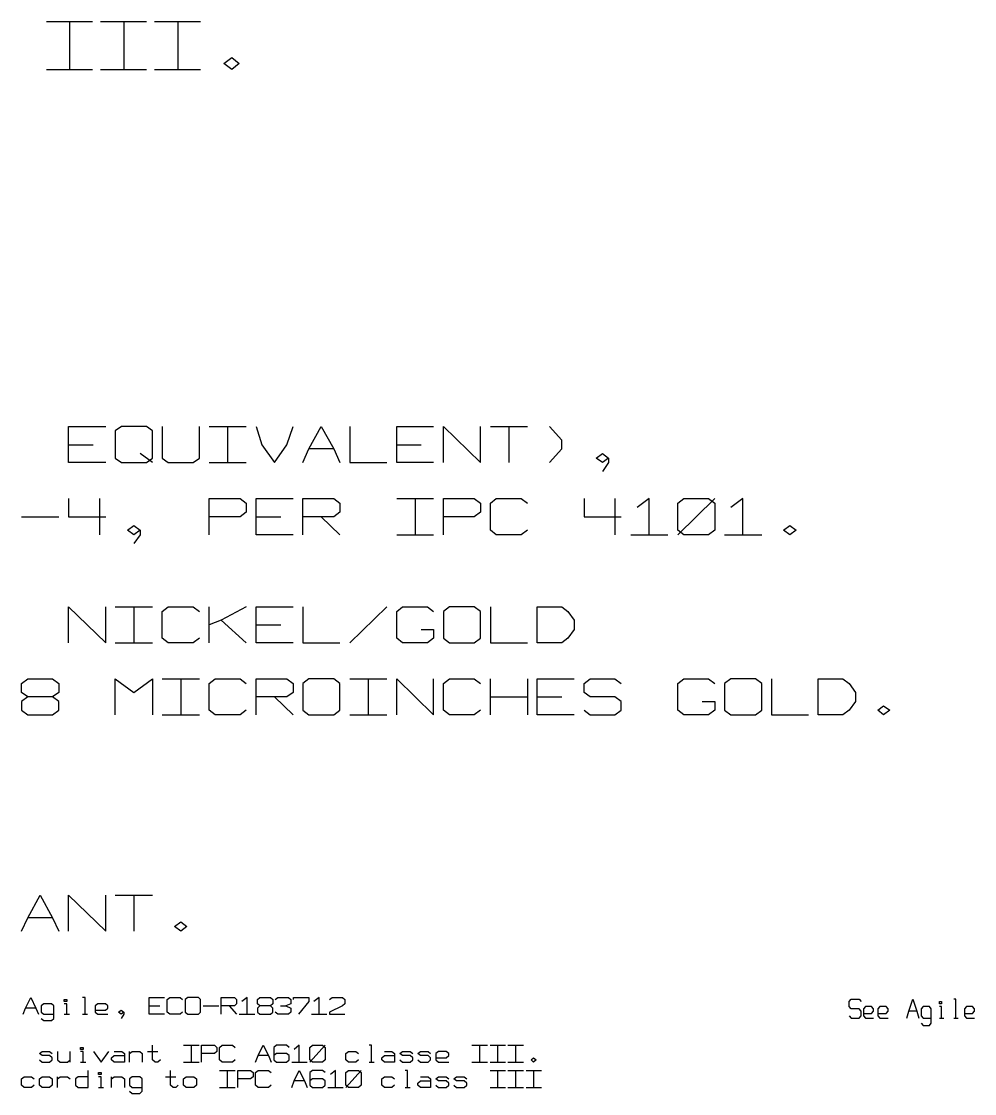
# Model space of a CAD drawing. Extents: x 0 to 1189, y 35 to 806.
# Drawn here: x 682.2 to 754.9, y 279.6 to 361.4 of the extents above; entities that cross this region are included whole.
import ezdxf

# ---------------------------------------------------------------- set-up
doc = ezdxf.new("R2010")
doc.units = 0
doc.layers.add('1', color=1, linetype='CONTINUOUS')

msp = doc.modelspace()

# ---------------------------------------------------------------- linework, layer by layer
at = {"layer": '1'}
for p, q in [((684.1, 361.45), (687.62, 361.45)), ((685.87, 361.45), (685.87, 357.78)), ((688.22, 361.45), (691.75, 361.45)), ((690, 361.45), (690, 357.78)), ((692.35, 361.45), (695.87, 361.45)), ((694.12, 361.45), (694.12, 357.78)), ((697.65, 358.25), (698.25, 358.7)), ((698.25, 358.7), (698.82, 358.25)), ((684.1, 357.78), (687.62, 357.78)), ((688.22, 357.78), (691.75, 357.78)), ((692.35, 357.78), (695.87, 357.78)), ((698.25, 357.78), (697.65, 358.25)), ((698.82, 358.25), (698.25, 357.78)), ((685.78, 327.78), (685.78, 330.53)), ((685.78, 330.53), (688.63, 330.53)), ((689.83, 330.53), (689.35, 330.2)), ((689.35, 330.2), (689.35, 328.13)), ((691.73, 330.53), (689.83, 330.53)), ((692.2, 330.2), (691.73, 330.53)), ((692.2, 328.13), (692.2, 330.2)), ((692.93, 330.53), (692.93, 328.13)), ((695.78, 328.13), (695.78, 330.53)), ((696.53, 330.53), (699.35, 330.53)), ((697.93, 330.53), (697.93, 327.78)), ((700.1, 330.53), (700.55, 329.15)), ((702.45, 329.15), (702.93, 330.53)), ((704.13, 328.83), (705.08, 330.53)), ((705.08, 330.53), (706.03, 328.83)), ((707.25, 330.53), (707.25, 327.78)), ((710.83, 327.78), (710.83, 330.53)), ((710.83, 330.53), (713.65, 330.53)), ((714.4, 327.78), (714.4, 330.53)), ((714.4, 330.53), (717.23, 327.78)), ((717.23, 327.78), (717.23, 330.53)), ((717.98, 330.53), (720.8, 330.53)), ((719.38, 330.53), (719.38, 327.78)), ((723.43, 329.5), (722.48, 330.53)), ((685.78, 329.15), (687.68, 329.15)), ((700.55, 329.15), (701.5, 327.78)), ((701.5, 327.78), (702.45, 329.15)), ((710.83, 329.15), (712.7, 329.15)), ((723.43, 328.83), (723.43, 329.5)), ((689.35, 328.13), (689.83, 327.78)), ((692.2, 327.78), (691.25, 328.48)), ((691.73, 327.78), (692.2, 328.13)), ((692.93, 328.13), (693.4, 327.78)), ((695.3, 327.78), (695.78, 328.13)), ((703.68, 327.78), (704.13, 328.83)), ((706.03, 328.83), (704.13, 328.83)), ((706.03, 328.83), (706.5, 327.78)), ((722.48, 327.78), (723.43, 328.83)), ((726.05, 328.13), (726.53, 328.48)), ((726.53, 327.78), (726.05, 328.13)), ((726.53, 328.48), (727, 328.13)), ((727, 328.13), (726.53, 327.78)), ((727, 328.13), (727, 327.78)), ((688.63, 327.78), (685.78, 327.78)), ((689.83, 327.78), (691.73, 327.78)), ((693.4, 327.78), (695.3, 327.78)), ((696.53, 327.78), (699.35, 327.78)), ((707.25, 327.78), (710.08, 327.78)), ((713.65, 327.78), (710.83, 327.78)), ((727, 327.78), (726.53, 327.1)), ((685.78, 325.03), (685.78, 323.65)), ((688.15, 325.03), (688.15, 322.28)), ((696.53, 322.28), (696.53, 325.03)), ((696.53, 325.03), (698.88, 325.03)), ((698.88, 325.03), (699.35, 324.68)), ((700.1, 322.28), (700.1, 325.03)), ((700.1, 325.03), (702.93, 325.03)), ((703.68, 322.28), (703.68, 325.03)), ((703.68, 325.03), (706.03, 325.03)), ((706.03, 325.03), (706.5, 324.68)), ((710.83, 325.03), (713.65, 325.03)), ((712.23, 325.03), (712.23, 322.28)), ((714.4, 322.28), (714.4, 325.03)), ((714.4, 325.03), (716.75, 325.03)), ((716.75, 325.03), (717.23, 324.68)), ((717.98, 324.68), (718.43, 325.03)), ((718.43, 325.03), (720.33, 325.03)), ((720.33, 325.03), (720.8, 324.68)), ((725.13, 325.03), (725.13, 323.65)), ((727.48, 325.03), (727.48, 322.28)), ((730.1, 325.03), (729.18, 324.35)), ((730.1, 322.28), (730.1, 325.03)), ((732.28, 324.68), (732.75, 325.03)), ((732.28, 322.28), (735.1, 325.03)), ((732.75, 325.03), (734.63, 325.03)), ((734.63, 325.03), (735.1, 324.68)), ((737.25, 325.03), (736.33, 324.35)), ((737.25, 322.28), (737.25, 325.03)), ((699.35, 324.68), (699.35, 324)), ((706.5, 324.68), (706.5, 324)), ((717.23, 324.68), (717.23, 324)), ((717.98, 322.63), (717.98, 324.68)), ((732.28, 322.63), (732.28, 324.68)), ((735.1, 324.68), (735.1, 322.63)), ((682.2, 323.65), (685.05, 323.65)), ((685.78, 323.65), (688.63, 323.65)), ((698.88, 323.65), (696.53, 323.65)), ((699.35, 324), (698.88, 323.65)), ((700.1, 323.65), (701.98, 323.65)), ((706.03, 323.65), (703.68, 323.65)), ((705.08, 323.65), (706.5, 322.28)), ((706.5, 324), (706.03, 323.65)), ((716.75, 323.65), (714.4, 323.65)), ((717.23, 324), (716.75, 323.65)), ((725.13, 323.65), (727.95, 323.65)), ((690.3, 322.63), (690.78, 322.98)), ((690.78, 322.28), (690.3, 322.63)), ((690.78, 322.98), (691.25, 322.63)), ((691.25, 322.63), (690.78, 322.28)), ((691.25, 322.63), (691.25, 322.28)), ((718.43, 322.28), (717.98, 322.63)), ((720.8, 322.63), (720.33, 322.28)), ((732.75, 322.28), (732.28, 322.63)), ((735.1, 322.63), (734.63, 322.28)), ((740.35, 322.63), (740.83, 322.98)), ((740.83, 322.28), (740.35, 322.63)), ((740.83, 322.98), (741.3, 322.63)), ((741.3, 322.63), (740.83, 322.28)), ((691.25, 322.28), (690.78, 321.6)), ((702.93, 322.28), (700.1, 322.28)), ((710.83, 322.28), (713.65, 322.28)), ((720.33, 322.28), (718.43, 322.28)), ((728.7, 322.28), (731.53, 322.28)), ((734.63, 322.28), (732.75, 322.28)), ((735.85, 322.28), (738.68, 322.28)), ((685.78, 314.03), (685.78, 316.78)), ((685.78, 316.78), (688.63, 314.03)), ((688.63, 314.03), (688.63, 316.78)), ((689.35, 316.78), (692.2, 316.78)), ((690.78, 316.78), (690.78, 314.03)), ((692.93, 316.43), (693.4, 316.78)), ((693.4, 316.78), (695.3, 316.78)), ((695.3, 316.78), (695.78, 316.43)), ((696.53, 314.03), (696.53, 316.78)), ((699.35, 316.78), (697.45, 315.75)), ((700.1, 314.03), (700.1, 316.78)), ((700.1, 316.78), (702.93, 316.78)), ((703.68, 316.78), (703.68, 314.03)), ((707.25, 314.03), (710.08, 316.78)), ((710.83, 316.43), (711.28, 316.78)), ((711.28, 316.78), (713.18, 316.78)), ((713.18, 316.78), (713.65, 316.43)), ((714.85, 316.78), (714.4, 316.43)), ((716.75, 316.78), (714.85, 316.78)), ((717.23, 316.43), (716.75, 316.78)), ((717.98, 316.78), (717.98, 314.03)), ((721.55, 314.03), (721.55, 316.78)), ((721.55, 316.78), (723.43, 316.78)), ((723.43, 316.78), (723.9, 316.43)), ((692.93, 314.38), (692.93, 316.43)), ((710.83, 314.38), (710.83, 316.43)), ((714.4, 316.43), (714.4, 314.38)), ((717.23, 314.38), (717.23, 316.43)), ((723.9, 316.43), (724.38, 315.75)), ((697.45, 315.75), (696.53, 315.4)), ((697.45, 315.75), (699.35, 314.03)), ((700.1, 315.4), (701.98, 315.4)), ((712.7, 315.05), (713.65, 315.05)), ((713.65, 315.05), (713.65, 314.38)), ((724.38, 315.05), (723.9, 314.38)), ((724.38, 315.75), (724.38, 315.05)), ((693.4, 314.03), (692.93, 314.38)), ((695.78, 314.38), (695.3, 314.03)), ((711.28, 314.03), (710.83, 314.38)), ((713.65, 314.38), (713.18, 314.03)), ((714.4, 314.38), (714.85, 314.03)), ((716.75, 314.03), (717.23, 314.38)), ((723.9, 314.38), (723.43, 314.03)), ((689.35, 314.03), (692.2, 314.03)), ((695.3, 314.03), (693.4, 314.03)), ((702.93, 314.03), (700.1, 314.03)), ((703.68, 314.03), (706.5, 314.03)), ((713.18, 314.03), (711.28, 314.03)), ((714.85, 314.03), (716.75, 314.03)), ((717.98, 314.03), (720.8, 314.03)), ((723.43, 314.03), (721.55, 314.03)), ((682.2, 310.93), (682.68, 311.28)), ((682.2, 310.25), (682.2, 310.93)), ((682.68, 311.28), (684.58, 311.28)), ((684.58, 311.28), (685.05, 310.93)), ((685.05, 310.93), (685.05, 310.25)), ((689.35, 308.53), (689.35, 311.28)), ((689.35, 311.28), (690.78, 310.25)), ((690.78, 310.25), (692.2, 311.28)), ((692.2, 311.28), (692.2, 308.53)), ((692.93, 311.28), (695.78, 311.28)), ((694.35, 311.28), (694.35, 308.53)), ((696.53, 310.93), (696.98, 311.28)), ((696.53, 308.88), (696.53, 310.93)), ((696.98, 311.28), (698.88, 311.28)), ((698.88, 311.28), (699.35, 310.93)), ((700.1, 308.53), (700.1, 311.28)), ((700.1, 311.28), (702.45, 311.28)), ((702.45, 311.28), (702.93, 310.93)), ((702.93, 310.93), (702.93, 310.25)), ((704.13, 311.28), (703.68, 310.93)), ((703.68, 310.93), (703.68, 308.88)), ((706.03, 311.28), (704.13, 311.28)), ((706.5, 310.93), (706.03, 311.28)), ((706.5, 308.88), (706.5, 310.93)), ((707.25, 311.28), (710.08, 311.28)), ((708.65, 311.28), (708.65, 308.53)), ((710.83, 308.53), (710.83, 311.28)), ((710.83, 311.28), (713.65, 308.53)), ((713.65, 308.53), (713.65, 311.28)), ((714.4, 310.93), (714.85, 311.28)), ((714.4, 308.88), (714.4, 310.93)), ((714.85, 311.28), (716.75, 311.28)), ((716.75, 311.28), (717.23, 310.93)), ((717.98, 308.53), (717.98, 311.28)), ((720.8, 311.28), (720.8, 308.53)), ((721.55, 308.53), (721.55, 311.28)), ((721.55, 311.28), (724.38, 311.28)), ((725.13, 310.93), (725.6, 311.28)), ((725.13, 310.25), (725.13, 310.93)), ((725.6, 311.28), (727.48, 311.28)), ((727.48, 311.28), (727.95, 310.93)), ((732.28, 310.93), (732.75, 311.28)), ((732.28, 308.88), (732.28, 310.93)), ((732.75, 311.28), (734.63, 311.28)), ((734.63, 311.28), (735.1, 310.93)), ((736.33, 311.28), (735.85, 310.93)), ((735.85, 310.93), (735.85, 308.88)), ((738.2, 311.28), (736.33, 311.28)), ((738.68, 310.93), (738.2, 311.28)), ((738.68, 308.88), (738.68, 310.93)), ((739.43, 311.28), (739.43, 308.53)), ((743, 308.53), (743, 311.28)), ((743, 311.28), (744.88, 311.28)), ((744.88, 311.28), (745.35, 310.93)), ((745.35, 310.93), (745.83, 310.25)), ((682.68, 309.9), (682.2, 310.25)), ((685.05, 310.25), (684.58, 309.9)), ((702.93, 310.25), (702.45, 309.9)), ((725.6, 309.9), (725.13, 310.25)), ((745.83, 310.25), (745.83, 309.55)), ((682.68, 309.9), (682.2, 309.55)), ((682.2, 309.55), (682.2, 308.88)), ((684.58, 309.9), (682.68, 309.9)), ((685.05, 309.55), (684.58, 309.9)), ((685.05, 308.88), (685.05, 309.55)), ((702.45, 309.9), (700.1, 309.9)), ((701.5, 309.9), (702.93, 308.53)), ((717.98, 309.9), (720.8, 309.9)), ((721.55, 309.9), (723.43, 309.9)), ((727.48, 309.9), (725.6, 309.9)), ((727.95, 309.55), (727.48, 309.9)), ((727.95, 308.88), (727.95, 309.55)), ((734.15, 309.55), (735.1, 309.55)), ((735.1, 309.55), (735.1, 308.88)), ((745.83, 309.55), (745.35, 308.88)), ((682.2, 308.88), (682.68, 308.53)), ((682.68, 308.53), (684.58, 308.53)), ((684.58, 308.53), (685.05, 308.88)), ((692.93, 308.53), (695.78, 308.53)), ((696.98, 308.53), (696.53, 308.88)), ((698.88, 308.53), (696.98, 308.53)), ((699.35, 308.88), (698.88, 308.53)), ((703.68, 308.88), (704.13, 308.53)), ((704.13, 308.53), (706.03, 308.53)), ((706.03, 308.53), (706.5, 308.88)), ((707.25, 308.53), (710.08, 308.53)), ((714.85, 308.53), (714.4, 308.88)), ((716.75, 308.53), (714.85, 308.53)), ((717.23, 308.88), (716.75, 308.53)), ((724.38, 308.53), (721.55, 308.53)), ((725.13, 308.88), (725.6, 308.53)), ((725.6, 308.53), (727.48, 308.53)), ((727.48, 308.53), (727.95, 308.88)), ((732.75, 308.53), (732.28, 308.88)), ((734.63, 308.53), (732.75, 308.53)), ((735.1, 308.88), (734.63, 308.53)), ((735.85, 308.88), (736.33, 308.53)), ((736.33, 308.53), (738.2, 308.53)), ((738.2, 308.53), (738.68, 308.88)), ((739.43, 308.53), (742.25, 308.53)), ((744.88, 308.53), (743, 308.53)), ((745.35, 308.88), (744.88, 308.53)), ((747.53, 308.88), (747.98, 309.23)), ((747.98, 308.53), (747.53, 308.88)), ((747.98, 309.23), (748.45, 308.88)), ((748.45, 308.88), (747.98, 308.53)), ((682.68, 293.05), (683.63, 294.78)), ((683.63, 294.78), (684.58, 293.05)), ((685.78, 292.03), (685.78, 294.78)), ((685.78, 294.78), (688.63, 292.03)), ((688.63, 292.03), (688.63, 294.78)), ((689.35, 294.78), (692.2, 294.78)), ((690.78, 294.78), (690.78, 292.03)), ((682.2, 292.03), (682.68, 293.05)), ((684.58, 293.05), (682.68, 293.05)), ((684.58, 293.05), (685.05, 292.03)), ((693.88, 292.38), (694.35, 292.73)), ((694.35, 292.03), (693.88, 292.38)), ((694.35, 292.73), (694.83, 292.38)), ((694.83, 292.38), (694.35, 292.03)), ((682.52, 286.15), (682.92, 286.95)), ((682.92, 286.95), (683.3, 286.15)), ((683.9, 286.48), (683.7, 286.33)), ((684.5, 286.48), (683.9, 286.48)), ((684.67, 286.33), (684.5, 286.48)), ((685.47, 286.65), (685.47, 286.8)), ((685.47, 286.8), (685.67, 286.8)), ((685.67, 286.65), (685.47, 286.65)), ((685.67, 286.48), (685.47, 286.48)), ((685.67, 286.8), (685.67, 286.65)), ((685.67, 285.68), (685.67, 286.48)), ((687.05, 286.95), (686.85, 286.95)), ((687.05, 285.68), (687.05, 286.95)), ((688.02, 286.48), (687.82, 286.33)), ((688.62, 286.48), (688.02, 286.48)), ((688.8, 286.33), (688.62, 286.48)), ((691.95, 285.68), (691.95, 286.95)), ((691.95, 286.95), (693.12, 286.95)), ((693.32, 286.8), (693.52, 286.95)), ((693.32, 285.83), (693.32, 286.8)), ((693.52, 286.95), (694.32, 286.95)), ((694.32, 286.95), (694.5, 286.8)), ((694.9, 286.95), (694.7, 286.8)), ((694.7, 286.8), (694.7, 285.83)), ((695.7, 286.95), (694.9, 286.95)), ((695.87, 286.8), (695.7, 286.95)), ((695.87, 285.83), (695.87, 286.8)), ((697.45, 285.68), (697.45, 286.95)), ((697.45, 286.95), (698.45, 286.95)), ((698.45, 286.95), (698.62, 286.8)), ((698.62, 286.48), (698.45, 286.33)), ((698.62, 286.8), (698.62, 286.48)), ((699.42, 286.95), (699.02, 286.65)), ((699.42, 285.68), (699.42, 286.95)), ((700.2, 286.8), (700.4, 286.95)), ((700.2, 286.48), (700.2, 286.8)), ((700.4, 286.33), (700.2, 286.48)), ((700.4, 286.95), (701.2, 286.95)), ((701.2, 286.95), (701.37, 286.8)), ((701.37, 286.48), (701.2, 286.33)), ((701.37, 286.8), (701.37, 286.48)), ((701.57, 286.8), (701.77, 286.95)), ((701.77, 286.95), (702.57, 286.95)), ((702.75, 286.48), (702.37, 286.33)), ((702.57, 286.95), (702.75, 286.8)), ((702.75, 286.8), (702.75, 286.48)), ((702.95, 286.8), (702.95, 286.95)), ((702.95, 286.95), (704.12, 286.95)), ((704.12, 286.65), (703.35, 285.68)), ((704.12, 286.95), (704.12, 286.65)), ((704.92, 286.95), (704.52, 286.65)), ((704.92, 285.68), (704.92, 286.95)), ((705.7, 286.8), (705.9, 286.95)), ((705.9, 286.95), (706.7, 286.95)), ((706.7, 286.95), (706.87, 286.8)), ((706.87, 286.48), (706.7, 286.33)), ((706.87, 286.8), (706.87, 286.48)), ((745.35, 286.65), (745.5, 286.83)), ((745.35, 286.28), (745.35, 286.65)), ((745.5, 286.83), (746.12, 286.83)), ((746.12, 286.83), (746.27, 286.65)), ((749.9, 285.93), (750.2, 286.83)), ((750.2, 286.83), (750.52, 285.93)), ((752.25, 286.48), (752.25, 286.65)), ((752.25, 286.65), (752.4, 286.65)), ((752.4, 286.48), (752.25, 286.48)), ((752.4, 286.65), (752.4, 286.48)), ((753.5, 286.83), (753.35, 286.83)), ((753.5, 285.38), (753.5, 286.83)), ((682.32, 285.68), (682.52, 286.15)), ((683.3, 286.15), (682.52, 286.15)), ((683.3, 286.15), (683.5, 285.68)), ((683.7, 286.33), (683.7, 285.83)), ((683.7, 285.83), (683.9, 285.68)), ((683.9, 285.68), (684.67, 285.68)), ((684.67, 285.35), (684.67, 286.33)), ((685.47, 285.68), (685.87, 285.68)), ((686.85, 285.68), (687.25, 285.68)), ((687.82, 286.33), (687.82, 285.83)), ((687.82, 286), (688.62, 286)), ((687.82, 285.83), (688.02, 285.68)), ((688.02, 285.68), (688.8, 285.68)), ((688.62, 286), (688.8, 286.15)), ((688.8, 286.15), (688.8, 286.33)), ((689.6, 285.83), (689.8, 286)), ((689.8, 285.68), (689.6, 285.83)), ((689.8, 286), (690, 285.83)), ((690, 285.83), (689.8, 285.68)), ((690, 285.68), (689.8, 285.35)), ((690, 285.83), (690, 285.68)), ((691.95, 286.33), (692.75, 286.33)), ((693.12, 285.68), (691.95, 285.68)), ((693.52, 285.68), (693.32, 285.83)), ((694.32, 285.68), (693.52, 285.68)), ((694.5, 285.83), (694.32, 285.68)), ((694.7, 285.83), (694.9, 285.68)), ((694.9, 285.68), (695.7, 285.68)), ((695.7, 285.68), (695.87, 285.83)), ((696.07, 286.33), (697.25, 286.33)), ((698.45, 286.33), (697.45, 286.33)), ((698.05, 286.33), (698.62, 285.68)), ((698.82, 285.68), (700, 285.68)), ((700.4, 286.33), (700.2, 286.15)), ((700.2, 286.15), (700.2, 285.83)), ((700.2, 285.83), (700.4, 285.68)), ((701.2, 286.33), (700.4, 286.33)), ((700.4, 285.68), (701.2, 285.68)), ((701.37, 286.15), (701.2, 286.33)), ((701.2, 285.68), (701.37, 285.83)), ((701.37, 285.83), (701.37, 286.15)), ((701.77, 285.68), (701.57, 285.83)), ((702.57, 285.68), (701.77, 285.68)), ((701.97, 286.33), (702.37, 286.33)), ((702.37, 286.33), (702.75, 286.15)), ((702.75, 285.83), (702.57, 285.68)), ((702.75, 286.15), (702.75, 285.83)), ((704.32, 285.68), (705.5, 285.68)), ((706.7, 286.33), (705.7, 285.83)), ((705.7, 285.83), (705.7, 285.68)), ((705.7, 285.68), (706.87, 285.68)), ((745.5, 286.1), (745.35, 286.28)), ((746.12, 286.1), (745.5, 286.1)), ((746.27, 285.93), (746.12, 286.1)), ((746.27, 285.55), (746.27, 285.93)), ((746.6, 286.28), (746.45, 286.1)), ((746.45, 286.1), (746.45, 285.55)), ((746.45, 285.73), (747.07, 285.73)), ((747.07, 286.28), (746.6, 286.28)), ((747.22, 286.1), (747.07, 286.28)), ((747.07, 285.73), (747.22, 285.93)), ((747.22, 285.93), (747.22, 286.1)), ((747.7, 286.28), (747.55, 286.1)), ((747.55, 286.1), (747.55, 285.55)), ((747.55, 285.73), (748.17, 285.73)), ((748.17, 286.28), (747.7, 286.28)), ((748.32, 286.1), (748.17, 286.28)), ((748.17, 285.73), (748.32, 285.93)), ((748.32, 285.93), (748.32, 286.1)), ((749.75, 285.38), (749.9, 285.93)), ((750.52, 285.93), (749.9, 285.93)), ((750.52, 285.93), (750.67, 285.38)), ((751, 286.28), (750.85, 286.1)), ((750.85, 286.1), (750.85, 285.55)), ((751.47, 286.28), (751, 286.28)), ((751.62, 286.1), (751.47, 286.28)), ((751.62, 285), (751.62, 286.1)), ((752.4, 286.28), (752.25, 286.28)), ((752.4, 285.38), (752.4, 286.28)), ((754.3, 286.28), (754.15, 286.1)), ((754.15, 286.1), (754.15, 285.55)), ((754.15, 285.73), (754.77, 285.73)), ((754.77, 286.28), (754.3, 286.28)), ((754.92, 286.1), (754.77, 286.28)), ((754.77, 285.73), (754.92, 285.93)), ((754.92, 285.93), (754.92, 286.1)), ((683.7, 285.35), (683.9, 285.2)), ((683.9, 285.2), (684.5, 285.2)), ((684.5, 285.2), (684.67, 285.35)), ((745.35, 285.55), (745.5, 285.38)), ((745.5, 285.38), (746.12, 285.38)), ((746.12, 285.38), (746.27, 285.55)), ((746.45, 285.55), (746.6, 285.38)), ((746.6, 285.38), (747.22, 285.38)), ((747.55, 285.55), (747.7, 285.38)), ((747.7, 285.38), (748.32, 285.38)), ((750.85, 285.55), (751, 285.38)), ((750.85, 285), (751, 284.83)), ((751, 285.38), (751.62, 285.38)), ((751, 284.83), (751.47, 284.83)), ((751.47, 284.83), (751.62, 285)), ((752.25, 285.38), (752.57, 285.38)), ((753.35, 285.38), (753.67, 285.38)), ((754.15, 285.55), (754.3, 285.38)), ((754.3, 285.38), (754.92, 285.38)), ((686.7, 283), (686.7, 283.15)), ((686.7, 283.15), (686.9, 283.15)), ((686.9, 283.15), (686.9, 283)), ((692.2, 282.2), (692.2, 283.33)), ((694.57, 283.33), (695.75, 283.33)), ((695.15, 283.33), (695.15, 282.03)), ((695.95, 282.03), (695.95, 283.33)), ((695.95, 283.33), (696.92, 283.33)), ((696.92, 283.33), (697.12, 283.15)), ((697.12, 283.15), (697.12, 282.85)), ((697.32, 283.15), (697.52, 283.33)), ((697.32, 282.2), (697.32, 283.15)), ((697.52, 283.33), (698.3, 283.33)), ((698.3, 283.33), (698.5, 283.15)), ((700.27, 282.53), (700.65, 283.33)), ((700.65, 283.33), (701.05, 282.53)), ((701.65, 283.33), (701.45, 283.15)), ((701.45, 283.15), (701.45, 282.2)), ((702.42, 283.33), (701.65, 283.33)), ((702.62, 283.15), (702.42, 283.33)), ((703.4, 283.33), (703.02, 283)), ((703.4, 282.03), (703.4, 283.33)), ((704.2, 283.15), (704.4, 283.33)), ((704.2, 282.03), (705.37, 283.33)), ((704.2, 282.2), (704.2, 283.15)), ((704.4, 283.33), (705.17, 283.33)), ((705.17, 283.33), (705.37, 283.15)), ((705.37, 283.15), (705.37, 282.2)), ((708.9, 283.33), (708.72, 283.33)), ((708.9, 282.03), (708.9, 283.33)), ((716.57, 283.33), (717.75, 283.33)), ((717.15, 283.33), (717.15, 282.03)), ((717.95, 283.33), (719.12, 283.33)), ((718.52, 283.33), (718.52, 282.03)), ((719.32, 283.33), (720.5, 283.33)), ((719.9, 283.33), (719.9, 282.03)), ((683.57, 282.68), (683.77, 282.85)), ((683.77, 282.53), (683.57, 282.68)), ((683.77, 282.85), (684.35, 282.85)), ((684.35, 282.53), (683.77, 282.53)), ((684.35, 282.85), (684.55, 282.68)), ((684.55, 282.35), (684.35, 282.53)), ((684.55, 282.2), (684.55, 282.35)), ((684.95, 282.85), (684.95, 282.2)), ((685.92, 282.03), (685.92, 282.85)), ((686.9, 283), (686.7, 283)), ((686.9, 282.85), (686.7, 282.85)), ((686.9, 282.03), (686.9, 282.85)), ((687.7, 282.85), (688.27, 282.03)), ((688.27, 282.03), (688.87, 282.85)), ((689.07, 282.35), (689.27, 282.53)), ((689.07, 282.2), (689.07, 282.35)), ((689.27, 282.85), (689.85, 282.85)), ((689.27, 282.53), (690.05, 282.53)), ((689.85, 282.85), (690.05, 282.68)), ((690.05, 282.68), (690.05, 282.03)), ((690.45, 282.03), (690.45, 282.85)), ((690.45, 282.68), (690.65, 282.85)), ((690.65, 282.85), (691.22, 282.85)), ((691.22, 282.85), (691.42, 282.68)), ((691.42, 282.68), (691.42, 282.03)), ((691.82, 282.85), (692.6, 282.85)), ((696.92, 282.68), (695.95, 282.68)), ((697.12, 282.85), (696.92, 282.68)), ((700.07, 282.03), (700.27, 282.53)), ((701.05, 282.53), (700.27, 282.53)), ((701.05, 282.53), (701.25, 282.03)), ((701.65, 282.68), (701.45, 282.53)), ((702.42, 282.68), (701.65, 282.68)), ((702.62, 282.53), (702.42, 282.68)), ((702.62, 282.2), (702.62, 282.53)), ((706.95, 282.68), (707.15, 282.85)), ((706.95, 282.2), (706.95, 282.68)), ((707.15, 282.85), (707.72, 282.85)), ((707.72, 282.85), (707.92, 282.68)), ((709.7, 282.35), (709.9, 282.53)), ((709.7, 282.2), (709.7, 282.35)), ((709.9, 282.85), (710.47, 282.85)), ((709.9, 282.53), (710.67, 282.53)), ((710.47, 282.85), (710.67, 282.68)), ((710.67, 282.68), (710.67, 282.03)), ((711.07, 282.68), (711.27, 282.85)), ((711.27, 282.53), (711.07, 282.68)), ((711.27, 282.85), (711.85, 282.85)), ((711.85, 282.53), (711.27, 282.53)), ((711.85, 282.85), (712.05, 282.68)), ((712.05, 282.35), (711.85, 282.53)), ((712.05, 282.2), (712.05, 282.35)), ((712.45, 282.68), (712.65, 282.85)), ((712.65, 282.53), (712.45, 282.68)), ((712.65, 282.85), (713.22, 282.85)), ((713.22, 282.53), (712.65, 282.53)), ((713.22, 282.85), (713.42, 282.68)), ((713.42, 282.35), (713.22, 282.53)), ((713.42, 282.2), (713.42, 282.35)), ((714.02, 282.85), (713.82, 282.68)), ((713.82, 282.68), (713.82, 282.2)), ((713.82, 282.35), (714.6, 282.35)), ((714.6, 282.85), (714.02, 282.85)), ((714.8, 282.68), (714.6, 282.85)), ((714.6, 282.35), (714.8, 282.53)), ((714.8, 282.53), (714.8, 282.68)), ((721.1, 282.2), (721.27, 282.35)), ((721.27, 282.35), (721.47, 282.2)), ((683.57, 282.2), (683.77, 282.03)), ((683.77, 282.03), (684.35, 282.03)), ((684.35, 282.03), (684.55, 282.2)), ((684.95, 282.2), (685.15, 282.03)), ((685.15, 282.03), (685.72, 282.03)), ((685.72, 282.03), (685.92, 282.2)), ((686.7, 282.03), (687.1, 282.03)), ((689.27, 282.03), (689.07, 282.2)), ((690.05, 282.03), (689.27, 282.03)), ((692.4, 282.03), (692.2, 282.2)), ((692.6, 282.03), (692.4, 282.03)), ((692.8, 282.2), (692.6, 282.03)), ((694.57, 282.03), (695.75, 282.03)), ((697.52, 282.03), (697.32, 282.2)), ((698.3, 282.03), (697.52, 282.03)), ((698.5, 282.2), (698.3, 282.03)), ((701.45, 282.2), (701.65, 282.03)), ((701.65, 282.03), (702.42, 282.03)), ((702.42, 282.03), (702.62, 282.2)), ((702.82, 282.03), (704, 282.03)), ((704.4, 282.03), (704.2, 282.2)), ((705.17, 282.03), (704.4, 282.03)), ((705.37, 282.2), (705.17, 282.03)), ((707.15, 282.03), (706.95, 282.2)), ((707.72, 282.03), (707.15, 282.03)), ((707.92, 282.2), (707.72, 282.03)), ((708.72, 282.03), (709.1, 282.03)), ((709.9, 282.03), (709.7, 282.2)), ((710.67, 282.03), (709.9, 282.03)), ((711.07, 282.2), (711.27, 282.03)), ((711.27, 282.03), (711.85, 282.03)), ((711.85, 282.03), (712.05, 282.2)), ((712.45, 282.2), (712.65, 282.03)), ((712.65, 282.03), (713.22, 282.03)), ((713.22, 282.03), (713.42, 282.2)), ((713.82, 282.2), (714.02, 282.03)), ((714.02, 282.03), (714.8, 282.03)), ((716.57, 282.03), (717.75, 282.03)), ((717.95, 282.03), (719.12, 282.03)), ((719.32, 282.03), (720.5, 282.03)), ((721.27, 282.03), (721.1, 282.2)), ((721.47, 282.2), (721.27, 282.03)), ((682.2, 280.75), (682.4, 280.9)), ((682.2, 280.28), (682.2, 280.75)), ((682.4, 280.9), (682.97, 280.9)), ((682.97, 280.9), (683.17, 280.75)), ((683.57, 280.75), (683.77, 280.9)), ((683.57, 280.28), (683.57, 280.75)), ((683.77, 280.9), (684.35, 280.9)), ((684.35, 280.9), (684.55, 280.75)), ((684.55, 280.75), (684.55, 280.28)), ((684.95, 280.1), (684.95, 280.9)), ((684.95, 280.75), (685.15, 280.9)), ((685.15, 280.9), (685.72, 280.9)), ((685.72, 280.9), (685.92, 280.75)), ((686.52, 280.9), (686.32, 280.75)), ((686.32, 280.75), (686.32, 280.28)), ((687.3, 280.9), (686.52, 280.9)), ((687.3, 280.1), (687.3, 281.4)), ((688.07, 281.08), (688.07, 281.23)), ((688.07, 281.23), (688.27, 281.23)), ((688.27, 281.08), (688.07, 281.08)), ((688.27, 280.9), (688.07, 280.9)), ((688.27, 281.23), (688.27, 281.08)), ((688.27, 280.1), (688.27, 280.9)), ((689.07, 280.1), (689.07, 280.9)), ((689.07, 280.75), (689.27, 280.9)), ((689.27, 280.9), (689.85, 280.9)), ((689.85, 280.9), (690.05, 280.75)), ((690.05, 280.75), (690.05, 280.1)), ((690.65, 280.9), (690.45, 280.75)), ((690.45, 280.75), (690.45, 280.28)), ((691.22, 280.9), (690.65, 280.9)), ((691.42, 280.75), (691.22, 280.9)), ((691.42, 279.8), (691.42, 280.75)), ((693.2, 280.9), (693.97, 280.9)), ((693.57, 280.28), (693.57, 281.4)), ((694.57, 280.75), (694.77, 280.9)), ((694.57, 280.28), (694.57, 280.75)), ((694.77, 280.9), (695.35, 280.9)), ((695.35, 280.9), (695.55, 280.75)), ((695.55, 280.75), (695.55, 280.28)), ((697.32, 281.4), (698.5, 281.4)), ((697.9, 281.4), (697.9, 280.1)), ((698.7, 280.1), (698.7, 281.4)), ((698.7, 281.4), (699.67, 281.4)), ((699.67, 280.75), (698.7, 280.75)), ((699.67, 281.4), (699.87, 281.23)), ((699.87, 280.9), (699.67, 280.75)), ((699.87, 281.23), (699.87, 280.9)), ((700.07, 281.23), (700.27, 281.4)), ((700.07, 280.28), (700.07, 281.23)), ((700.27, 281.4), (701.05, 281.4)), ((701.05, 281.4), (701.25, 281.23)), ((703.02, 280.6), (703.4, 281.4)), ((703.4, 281.4), (703.8, 280.6)), ((704.4, 281.4), (704.2, 281.23)), ((704.2, 281.23), (704.2, 280.28)), ((704.4, 280.75), (704.2, 280.6)), ((705.17, 281.4), (704.4, 281.4)), ((705.17, 280.75), (704.4, 280.75)), ((705.37, 281.23), (705.17, 281.4)), ((705.37, 280.6), (705.17, 280.75)), ((706.15, 281.4), (705.77, 281.08)), ((706.15, 280.1), (706.15, 281.4)), ((706.95, 281.23), (707.15, 281.4)), ((706.95, 280.1), (708.12, 281.4)), ((706.95, 280.28), (706.95, 281.23)), ((707.15, 281.4), (707.92, 281.4)), ((707.92, 281.4), (708.12, 281.23)), ((708.12, 281.23), (708.12, 280.28)), ((709.7, 280.75), (709.9, 280.9)), ((709.7, 280.28), (709.7, 280.75)), ((709.9, 280.9), (710.47, 280.9)), ((710.47, 280.9), (710.67, 280.75)), ((711.65, 281.4), (711.47, 281.4)), ((711.65, 280.1), (711.65, 281.4)), ((712.65, 280.9), (713.22, 280.9)), ((713.22, 280.9), (713.42, 280.75)), ((713.42, 280.75), (713.42, 280.1)), ((713.82, 280.75), (714.02, 280.9)), ((714.02, 280.6), (713.82, 280.75)), ((714.02, 280.9), (714.6, 280.9)), ((714.6, 280.9), (714.8, 280.75)), ((715.2, 280.75), (715.4, 280.9)), ((715.4, 280.6), (715.2, 280.75)), ((715.4, 280.9), (715.97, 280.9)), ((715.97, 280.9), (716.17, 280.75)), ((717.95, 281.4), (719.12, 281.4)), ((718.52, 281.4), (718.52, 280.1)), ((719.32, 281.4), (720.5, 281.4)), ((719.9, 281.4), (719.9, 280.1)), ((720.7, 281.4), (721.87, 281.4)), ((721.27, 281.4), (721.27, 280.1)), ((682.4, 280.1), (682.2, 280.28)), ((682.97, 280.1), (682.4, 280.1)), ((683.17, 280.28), (682.97, 280.1)), ((683.77, 280.1), (683.57, 280.28)), ((684.35, 280.1), (683.77, 280.1)), ((684.55, 280.28), (684.35, 280.1)), ((686.32, 280.28), (686.52, 280.1)), ((686.52, 280.1), (687.3, 280.1)), ((688.07, 280.1), (688.47, 280.1)), ((690.45, 280.28), (690.65, 280.1)), ((690.65, 280.1), (691.42, 280.1)), ((693.77, 280.1), (693.57, 280.28)), ((693.97, 280.1), (693.77, 280.1)), ((694.17, 280.28), (693.97, 280.1)), ((694.77, 280.1), (694.57, 280.28)), ((695.35, 280.1), (694.77, 280.1)), ((695.55, 280.28), (695.35, 280.1)), ((697.32, 280.1), (698.5, 280.1)), ((700.27, 280.1), (700.07, 280.28)), ((701.05, 280.1), (700.27, 280.1)), ((701.25, 280.28), (701.05, 280.1)), ((702.82, 280.1), (703.02, 280.6)), ((703.8, 280.6), (703.02, 280.6)), ((703.8, 280.6), (704, 280.1)), ((704.2, 280.28), (704.4, 280.1)), ((704.4, 280.1), (705.17, 280.1)), ((705.17, 280.1), (705.37, 280.28)), ((705.37, 280.28), (705.37, 280.6)), ((705.57, 280.1), (706.75, 280.1)), ((707.15, 280.1), (706.95, 280.28)), ((707.92, 280.1), (707.15, 280.1)), ((708.12, 280.28), (707.92, 280.1)), ((709.9, 280.1), (709.7, 280.28)), ((710.47, 280.1), (709.9, 280.1)), ((710.67, 280.28), (710.47, 280.1)), ((711.47, 280.1), (711.85, 280.1)), ((712.45, 280.43), (712.65, 280.6)), ((712.45, 280.28), (712.45, 280.43)), ((712.65, 280.1), (712.45, 280.28)), ((712.65, 280.6), (713.42, 280.6)), ((713.42, 280.1), (712.65, 280.1)), ((713.82, 280.28), (714.02, 280.1)), ((714.6, 280.6), (714.02, 280.6)), ((714.02, 280.1), (714.6, 280.1)), ((714.8, 280.43), (714.6, 280.6)), ((714.6, 280.1), (714.8, 280.28)), ((714.8, 280.28), (714.8, 280.43)), ((715.2, 280.28), (715.4, 280.1)), ((715.97, 280.6), (715.4, 280.6)), ((715.4, 280.1), (715.97, 280.1)), ((716.17, 280.43), (715.97, 280.6)), ((715.97, 280.1), (716.17, 280.28)), ((716.17, 280.28), (716.17, 280.43)), ((717.95, 280.1), (719.12, 280.1)), ((719.32, 280.1), (720.5, 280.1)), ((720.7, 280.1), (721.87, 280.1)), ((690.45, 279.8), (690.65, 279.63)), ((690.65, 279.63), (691.22, 279.63)), ((691.22, 279.63), (691.42, 279.8))]:
    msp.add_line(p, q, dxfattribs=at)

doc.saveas('drawing.dxf')
